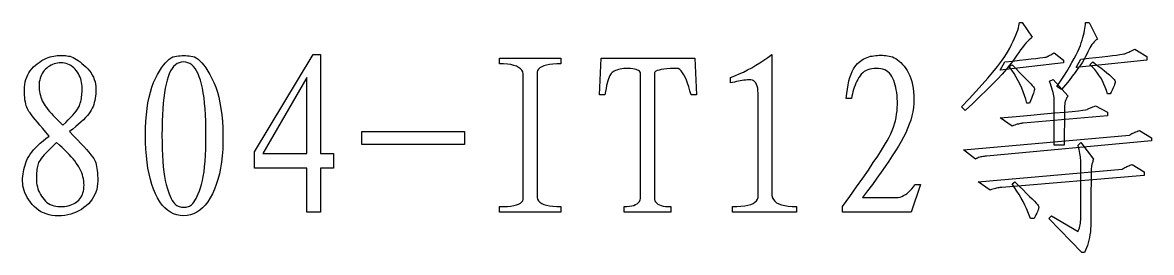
# Model space of a CAD drawing. Extents: x 0 to 420, y 0 to 297.
# Drawn here: x 83.03 to 104.66, y 16.81 to 21.22 of the extents above; entities that cross this region are included whole.
import ezdxf

# ---------------------------------------------------------------- set-up
doc = ezdxf.new("R2010")
doc.units = 0

msp = doc.modelspace()

# ---------------------------------------------------------------- linework, layer by layer
at = {"color": 7, "lineweight": 25}
for points in [[(102.046, 20.534), (102.001, 20.471), (101.946, 20.399), (101.879, 20.319), (101.801, 20.231), (101.712, 20.135), (101.611, 20.03), (101.499, 19.918), (101.376, 19.798), (101.242, 19.669), (101.096, 19.533), (101.026, 19.603), (101.168, 19.753), (101.299, 19.895), (101.419, 20.029), (101.528, 20.154), (101.626, 20.271), (101.713, 20.379), (101.788, 20.479), (101.853, 20.57), (101.906, 20.653), (101.949, 20.728), (101.984, 20.796), (102.015, 20.86), (102.043, 20.92), (102.067, 20.975), (102.087, 21.027), (102.104, 21.074), (102.117, 21.117), (102.126, 21.155), (102.132, 21.19), (102.133, 21.22), (102.186, 21.22), (102.38, 20.939), (102.351, 20.916), (102.321, 20.889), (102.29, 20.858), (102.259, 20.823), (102.226, 20.785), (102.192, 20.743), (102.157, 20.696), (102.121, 20.646), (102.084, 20.592)], [(102.854, 19.99), (102.922, 20.092), (102.985, 20.19), (103.042, 20.282), (103.095, 20.369), (103.142, 20.451), (103.184, 20.527), (103.221, 20.599), (103.254, 20.665), (103.281, 20.725), (103.302, 20.781), (103.321, 20.832), (103.337, 20.883), (103.352, 20.931), (103.364, 20.977), (103.375, 21.022), (103.384, 21.065), (103.39, 21.107), (103.395, 21.146), (103.398, 21.184), (103.399, 21.22), (103.469, 21.22), (103.628, 20.904), (103.607, 20.888), (103.586, 20.87), (103.565, 20.848), (103.545, 20.823), (103.524, 20.796), (103.504, 20.765), (103.484, 20.732), (103.464, 20.695), (103.445, 20.656), (103.425, 20.614), (103.403, 20.567), (103.375, 20.516), (103.341, 20.46), (103.302, 20.4), (103.256, 20.335), (103.205, 20.264), (103.148, 20.19), (103.085, 20.11), (103.016, 20.026), (102.942, 19.937)], [(83.923, 19.128), (84.003, 19.047), (84.077, 18.971), (84.143, 18.902), (84.202, 18.839), (84.254, 18.781), (84.299, 18.73), (84.337, 18.684), (84.367, 18.644), (84.39, 18.611), (84.406, 18.583), (84.418, 18.557), (84.428, 18.528), (84.437, 18.495), (84.445, 18.46), (84.452, 18.421), (84.458, 18.379), (84.462, 18.334), (84.465, 18.285), (84.467, 18.234), (84.467, 18.179), (84.465, 18.124), (84.459, 18.07), (84.448, 18.018), (84.432, 17.968), (84.413, 17.92), (84.388, 17.873), (84.36, 17.828), (84.327, 17.785), (84.289, 17.744), (84.248, 17.704), (84.203, 17.668), (84.156, 17.635), (84.107, 17.606), (84.056, 17.581), (84.004, 17.559), (83.949, 17.542), (83.893, 17.528), (83.834, 17.519), (83.774, 17.513), (83.712, 17.511), (83.65, 17.513), (83.59, 17.52), (83.534, 17.531), (83.48, 17.546), (83.428, 17.566), (83.379, 17.59), (83.333, 17.619), (83.29, 17.652), (83.249, 17.689), (83.211, 17.731), (83.176, 17.775), (83.144, 17.819), (83.116, 17.863), (83.092, 17.908), (83.072, 17.953), (83.056, 17.998), (83.043, 18.043), (83.033, 18.088), (83.028, 18.133), (83.026, 18.179), (83.027, 18.224), (83.03, 18.269), (83.035, 18.314), (83.042, 18.358), (83.05, 18.401), (83.061, 18.444), (83.073, 18.486), (83.088, 18.528), (83.104, 18.569), (83.123, 18.61), (83.144, 18.65), (83.17, 18.692), (83.201, 18.733), (83.235, 18.776), (83.274, 18.818), (83.318, 18.862), (83.366, 18.906), (83.418, 18.95), (83.475, 18.995), (83.536, 19.04), (83.472, 19.115), (83.413, 19.184), (83.359, 19.248), (83.311, 19.306), (83.268, 19.359), (83.23, 19.406), (83.197, 19.448), (83.17, 19.485), (83.148, 19.516), (83.132, 19.541), (83.118, 19.566), (83.106, 19.593), (83.096, 19.624), (83.087, 19.658), (83.079, 19.695), (83.072, 19.735), (83.068, 19.779), (83.064, 19.825), (83.062, 19.875), (83.061, 19.928), (83.063, 19.981), (83.068, 20.033), (83.077, 20.082), (83.089, 20.129), (83.105, 20.174), (83.124, 20.217), (83.147, 20.258), (83.174, 20.296), (83.204, 20.333), (83.237, 20.367), (83.272, 20.4), (83.307, 20.429), (83.342, 20.456), (83.378, 20.48), (83.413, 20.502), (83.448, 20.52), (83.483, 20.537), (83.518, 20.55), (83.553, 20.561), (83.589, 20.57), (83.623, 20.576), (83.657, 20.581), (83.691, 20.585), (83.724, 20.588), (83.756, 20.589), (83.787, 20.59), (83.817, 20.589), (83.847, 20.587), (83.876, 20.583), (83.905, 20.578), (83.934, 20.572), (83.963, 20.562), (83.994, 20.548), (84.026, 20.532), (84.059, 20.513), (84.093, 20.49), (84.128, 20.464), (84.164, 20.435), (84.201, 20.403), (84.239, 20.367), (84.276, 20.33), (84.309, 20.292), (84.338, 20.252), (84.363, 20.211), (84.384, 20.17), (84.401, 20.127), (84.415, 20.083), (84.425, 20.038), (84.43, 19.993), (84.432, 19.946), (84.431, 19.899), (84.429, 19.854), (84.424, 19.81), (84.418, 19.767), (84.41, 19.726), (84.401, 19.686), (84.389, 19.648), (84.376, 19.611), (84.361, 19.575), (84.344, 19.541), (84.324, 19.507), (84.299, 19.471), (84.27, 19.434), (84.235, 19.395), (84.195, 19.355), (84.15, 19.312), (84.101, 19.269), (84.046, 19.224), (83.987, 19.177)], [(86.656, 20.148), (86.694, 20.067), (86.729, 19.98), (86.76, 19.887), (86.787, 19.788), (86.81, 19.682), (86.829, 19.57), (86.844, 19.451), (86.856, 19.327), (86.863, 19.195), (86.867, 19.058), (86.866, 18.92), (86.862, 18.788), (86.852, 18.661), (86.839, 18.54), (86.821, 18.425), (86.798, 18.315), (86.771, 18.211), (86.74, 18.113), (86.705, 18.02), (86.665, 17.933), (86.621, 17.853), (86.575, 17.781), (86.526, 17.718), (86.475, 17.663), (86.421, 17.617), (86.364, 17.579), (86.305, 17.549), (86.243, 17.528), (86.178, 17.515), (86.111, 17.511), (86.044, 17.515), (85.98, 17.528), (85.919, 17.549), (85.861, 17.579), (85.806, 17.617), (85.753, 17.663), (85.704, 17.718), (85.658, 17.781), (85.615, 17.853), (85.575, 17.933), (85.538, 18.02), (85.505, 18.113), (85.476, 18.211), (85.451, 18.315), (85.43, 18.425), (85.412, 18.54), (85.399, 18.661), (85.389, 18.788), (85.383, 18.92), (85.382, 19.058), (85.383, 19.195), (85.389, 19.327), (85.399, 19.451), (85.412, 19.57), (85.43, 19.682), (85.451, 19.788), (85.476, 19.887), (85.505, 19.98), (85.538, 20.067), (85.575, 20.148), (85.613, 20.222), (85.652, 20.288), (85.689, 20.348), (85.727, 20.401), (85.764, 20.447), (85.801, 20.485), (85.837, 20.517), (85.873, 20.542), (85.909, 20.559), (85.944, 20.57), (85.979, 20.576), (86.014, 20.581), (86.049, 20.584), (86.083, 20.587), (86.118, 20.587), (86.152, 20.587), (86.186, 20.584), (86.22, 20.581), (86.253, 20.576), (86.287, 20.57), (86.321, 20.559), (86.355, 20.542), (86.39, 20.517), (86.426, 20.485), (86.463, 20.447), (86.5, 20.401), (86.538, 20.348), (86.576, 20.288), (86.616, 20.222)], [(88.739, 20.605), (88.739, 18.706), (88.985, 18.706), (88.985, 18.425), (88.739, 18.425), (88.739, 17.581), (88.475, 17.581), (88.475, 18.425), (87.473, 18.425), (87.473, 18.742), (88.598, 20.605)], [(97.124, 19.867), (97.122, 19.917), (97.117, 19.961), (97.109, 20), (97.097, 20.034), (97.082, 20.062), (97.064, 20.085), (97.042, 20.102), (97.017, 20.114), (96.988, 20.12), (96.957, 20.121), (96.923, 20.119), (96.889, 20.116), (96.854, 20.112), (96.819, 20.107), (96.783, 20.102), (96.747, 20.095), (96.71, 20.088), (96.673, 20.079), (96.635, 20.07), (96.596, 20.06), (96.596, 20.165), (96.68, 20.198), (96.763, 20.234), (96.845, 20.271), (96.925, 20.312), (97.005, 20.354), (97.084, 20.399), (97.161, 20.447), (97.238, 20.497), (97.313, 20.55), (97.387, 20.605), (97.387, 17.898), (97.398, 17.858), (97.418, 17.822), (97.445, 17.79), (97.48, 17.763), (97.524, 17.74), (97.575, 17.721), (97.635, 17.706), (97.702, 17.695), (97.778, 17.689), (97.862, 17.687), (97.862, 17.581), (96.632, 17.581), (96.632, 17.687), (96.719, 17.689), (96.797, 17.694), (96.868, 17.703), (96.93, 17.715), (96.983, 17.731), (97.028, 17.75), (97.065, 17.773), (97.093, 17.799), (97.112, 17.829), (97.124, 17.863)], [(99.128, 17.863), (99.813, 17.863), (99.848, 17.871), (99.882, 17.884), (99.915, 17.9), (99.948, 17.919), (99.98, 17.942), (100.011, 17.968), (100.042, 17.998), (100.072, 18.031), (100.101, 18.068), (100.13, 18.109), (100.235, 18.109), (100.059, 17.581), (98.741, 17.581), (98.741, 17.687), (98.883, 17.884), (99.013, 18.067), (99.132, 18.235), (99.239, 18.39), (99.334, 18.531), (99.418, 18.657), (99.49, 18.77), (99.551, 18.868), (99.6, 18.952), (99.637, 19.023), (99.667, 19.086), (99.694, 19.149), (99.718, 19.212), (99.739, 19.274), (99.756, 19.337), (99.77, 19.399), (99.781, 19.461), (99.789, 19.523), (99.794, 19.585), (99.796, 19.647), (99.795, 19.707), (99.792, 19.765), (99.788, 19.821), (99.782, 19.875), (99.774, 19.926), (99.764, 19.975), (99.753, 20.021), (99.739, 20.066), (99.724, 20.108), (99.708, 20.148), (99.689, 20.184), (99.667, 20.217), (99.642, 20.246), (99.615, 20.272), (99.585, 20.293), (99.552, 20.31), (99.516, 20.324), (99.477, 20.333), (99.436, 20.339), (99.391, 20.341), (99.347, 20.339), (99.305, 20.334), (99.265, 20.325), (99.228, 20.313), (99.194, 20.297), (99.161, 20.278), (99.132, 20.255), (99.104, 20.229), (99.08, 20.199), (99.057, 20.165), (99.037, 20.13), (99.018, 20.093), (99, 20.055), (98.984, 20.016), (98.969, 19.976), (98.956, 19.935), (98.944, 19.893), (98.934, 19.85), (98.924, 19.806), (98.917, 19.761), (98.811, 19.761), (98.823, 19.856), (98.836, 19.944), (98.851, 20.026), (98.867, 20.1), (98.886, 20.168), (98.906, 20.228), (98.928, 20.282), (98.952, 20.329), (98.977, 20.369), (99.005, 20.403), (99.033, 20.431), (99.062, 20.457), (99.091, 20.481), (99.121, 20.502), (99.152, 20.521), (99.183, 20.538), (99.214, 20.552), (99.246, 20.563), (99.279, 20.572), (99.312, 20.578), (99.345, 20.583), (99.379, 20.587), (99.412, 20.589), (99.444, 20.591), (99.477, 20.592), (99.509, 20.591), (99.542, 20.589), (99.574, 20.587), (99.606, 20.583), (99.637, 20.578), (99.669, 20.571), (99.701, 20.56), (99.732, 20.546), (99.764, 20.528), (99.796, 20.506), (99.827, 20.48), (99.859, 20.451), (99.89, 20.418), (99.922, 20.381), (99.954, 20.341), (99.984, 20.297), (100.011, 20.25), (100.034, 20.199), (100.055, 20.144), (100.072, 20.086), (100.087, 20.025), (100.098, 19.96), (100.106, 19.891), (100.11, 19.819), (100.112, 19.743), (100.11, 19.666), (100.102, 19.587), (100.09, 19.508), (100.073, 19.428), (100.05, 19.348), (100.023, 19.267), (99.991, 19.185), (99.954, 19.102), (99.913, 19.019), (99.866, 18.935), (99.814, 18.848), (99.758, 18.757), (99.696, 18.661), (99.63, 18.561), (99.558, 18.456), (99.482, 18.346), (99.401, 18.232), (99.315, 18.114), (99.224, 17.99)], [(101.852, 20.464), (102.003, 20.481), (102.138, 20.496), (102.257, 20.51), (102.361, 20.522), (102.45, 20.532), (102.523, 20.541), (102.581, 20.548), (102.623, 20.554), (102.65, 20.558), (102.661, 20.561), (102.665, 20.563), (102.672, 20.567), (102.681, 20.572), (102.692, 20.578), (102.705, 20.585), (102.72, 20.594), (102.737, 20.603), (102.756, 20.614), (102.778, 20.626), (102.801, 20.64), (102.977, 20.499), (102.977, 20.447), (101.764, 20.306)], [(104.577, 20.57), (104.577, 20.499), (103.223, 20.359), (103.311, 20.517), (103.462, 20.534), (103.598, 20.549), (103.719, 20.563), (103.826, 20.576), (103.918, 20.587), (103.995, 20.597), (104.057, 20.605), (104.104, 20.613), (104.137, 20.618), (104.155, 20.622), (104.166, 20.626), (104.18, 20.632), (104.194, 20.638), (104.211, 20.645), (104.23, 20.653), (104.25, 20.662), (104.272, 20.673), (104.296, 20.684), (104.321, 20.697), (104.348, 20.71)], [(83.799, 19.251), (83.853, 19.303), (83.902, 19.351), (83.947, 19.398), (83.987, 19.441), (84.021, 19.482), (84.052, 19.52), (84.077, 19.556), (84.098, 19.589), (84.114, 19.619), (84.125, 19.647), (84.133, 19.674), (84.14, 19.702), (84.147, 19.731), (84.153, 19.761), (84.158, 19.792), (84.162, 19.824), (84.165, 19.857), (84.167, 19.891), (84.168, 19.927), (84.169, 19.963), (84.167, 20), (84.164, 20.036), (84.158, 20.071), (84.15, 20.105), (84.14, 20.139), (84.127, 20.172), (84.113, 20.204), (84.095, 20.236), (84.076, 20.267), (84.054, 20.297), (84.031, 20.326), (84.006, 20.351), (83.98, 20.373), (83.953, 20.393), (83.925, 20.409), (83.895, 20.423), (83.864, 20.433), (83.832, 20.441), (83.799, 20.445), (83.764, 20.447), (83.73, 20.445), (83.696, 20.442), (83.664, 20.436), (83.632, 20.427), (83.602, 20.416), (83.572, 20.402), (83.544, 20.386), (83.517, 20.368), (83.491, 20.347), (83.465, 20.324), (83.442, 20.298), (83.421, 20.272), (83.403, 20.243), (83.387, 20.214), (83.373, 20.183), (83.362, 20.151), (83.354, 20.117), (83.347, 20.082), (83.344, 20.045), (83.342, 20.007), (83.343, 19.969), (83.346, 19.931), (83.351, 19.894), (83.358, 19.858), (83.367, 19.823), (83.377, 19.788), (83.39, 19.754), (83.404, 19.72), (83.421, 19.688), (83.439, 19.656), (83.46, 19.623), (83.484, 19.589), (83.512, 19.553), (83.543, 19.515), (83.578, 19.475), (83.615, 19.434), (83.656, 19.391), (83.701, 19.346), (83.748, 19.3)], [(85.795, 18.047), (85.814, 17.988), (85.834, 17.935), (85.854, 17.886), (85.875, 17.843), (85.896, 17.805), (85.917, 17.773), (85.939, 17.746), (85.961, 17.724), (85.983, 17.707), (86.006, 17.696), (86.028, 17.688), (86.051, 17.682), (86.073, 17.677), (86.096, 17.675), (86.118, 17.674), (86.139, 17.675), (86.161, 17.677), (86.183, 17.682), (86.204, 17.688), (86.225, 17.696), (86.246, 17.707), (86.267, 17.724), (86.289, 17.746), (86.31, 17.773), (86.331, 17.805), (86.352, 17.843), (86.373, 17.886), (86.394, 17.935), (86.415, 17.988), (86.436, 18.047), (86.456, 18.113), (86.474, 18.186), (86.49, 18.267), (86.504, 18.357), (86.515, 18.454), (86.525, 18.559), (86.532, 18.672), (86.537, 18.792), (86.541, 18.921), (86.542, 19.058), (86.541, 19.195), (86.537, 19.325), (86.532, 19.448), (86.525, 19.564), (86.515, 19.673), (86.504, 19.775), (86.49, 19.87), (86.474, 19.958), (86.456, 20.039), (86.436, 20.113), (86.414, 20.179), (86.389, 20.239), (86.363, 20.292), (86.334, 20.338), (86.302, 20.376), (86.268, 20.408), (86.233, 20.433), (86.194, 20.45), (86.154, 20.461), (86.111, 20.464), (86.068, 20.461), (86.028, 20.45), (85.99, 20.433), (85.955, 20.408), (85.922, 20.376), (85.892, 20.338), (85.864, 20.292), (85.838, 20.239), (85.815, 20.179), (85.795, 20.113), (85.776, 20.039), (85.76, 19.958), (85.745, 19.87), (85.733, 19.775), (85.722, 19.673), (85.713, 19.564), (85.707, 19.448), (85.702, 19.325), (85.699, 19.195), (85.698, 19.058), (85.699, 18.921), (85.702, 18.792), (85.707, 18.672), (85.713, 18.559), (85.722, 18.454), (85.733, 18.357), (85.745, 18.267), (85.76, 18.186), (85.776, 18.113)], [(92.887, 20.271), (92.887, 17.863), (92.898, 17.829), (92.917, 17.799), (92.943, 17.773), (92.977, 17.75), (93.019, 17.731), (93.069, 17.715), (93.126, 17.703), (93.191, 17.694), (93.264, 17.689), (93.344, 17.687), (93.344, 17.581), (92.167, 17.581), (92.167, 17.687), (92.247, 17.688), (92.32, 17.692), (92.385, 17.699), (92.442, 17.709), (92.492, 17.722), (92.534, 17.737), (92.568, 17.756), (92.594, 17.777), (92.613, 17.801), (92.624, 17.827), (92.624, 20.236), (92.613, 20.272), (92.594, 20.305), (92.568, 20.334), (92.534, 20.359), (92.492, 20.381), (92.442, 20.398), (92.385, 20.412), (92.32, 20.421), (92.247, 20.427), (92.167, 20.429), (92.167, 20.534), (93.344, 20.534), (93.344, 20.429), (93.264, 20.427), (93.191, 20.423), (93.126, 20.415), (93.069, 20.404), (93.019, 20.389), (92.977, 20.372), (92.943, 20.351), (92.917, 20.328), (92.898, 20.301)], [(95.594, 20.341), (95.514, 20.34), (95.441, 20.338), (95.376, 20.333), (95.319, 20.327), (95.269, 20.319), (95.227, 20.309), (95.193, 20.298), (95.167, 20.285), (95.148, 20.27), (95.137, 20.253), (95.137, 17.827), (95.147, 17.801), (95.161, 17.777), (95.181, 17.756), (95.205, 17.737), (95.234, 17.722), (95.268, 17.709), (95.307, 17.699), (95.351, 17.692), (95.4, 17.688), (95.454, 17.687), (95.454, 17.581), (94.557, 17.581), (94.557, 17.687), (94.611, 17.688), (94.66, 17.693), (94.704, 17.701), (94.743, 17.712), (94.777, 17.726), (94.806, 17.744), (94.83, 17.764), (94.85, 17.788), (94.864, 17.815), (94.874, 17.845), (94.874, 20.253), (94.865, 20.27), (94.851, 20.285), (94.834, 20.298), (94.812, 20.309), (94.786, 20.319), (94.756, 20.327), (94.721, 20.333), (94.682, 20.338), (94.64, 20.34), (94.592, 20.341), (94.552, 20.337), (94.514, 20.332), (94.479, 20.325), (94.446, 20.317), (94.417, 20.308), (94.39, 20.298), (94.366, 20.286), (94.345, 20.274), (94.327, 20.26), (94.311, 20.244), (94.297, 20.226), (94.284, 20.203), (94.271, 20.174), (94.258, 20.14), (94.245, 20.102), (94.233, 20.058), (94.221, 20.009), (94.21, 19.955), (94.199, 19.896), (94.188, 19.831), (94.083, 19.831), (94.118, 20.534), (95.911, 20.534), (95.946, 19.831), (95.84, 19.831), (95.819, 19.912), (95.797, 19.987), (95.774, 20.054), (95.75, 20.115), (95.726, 20.17), (95.701, 20.217), (95.676, 20.258), (95.649, 20.293), (95.622, 20.32)], [(101.993, 20.411), (102.073, 20.331), (102.145, 20.258), (102.209, 20.193), (102.264, 20.136), (102.311, 20.086), (102.35, 20.044), (102.381, 20.01), (102.403, 19.984), (102.418, 19.965), (102.423, 19.954), (102.424, 19.945), (102.422, 19.932), (102.418, 19.914), (102.412, 19.893), (102.404, 19.867), (102.393, 19.836), (102.38, 19.802), (102.364, 19.763), (102.347, 19.72), (102.327, 19.673), (102.274, 19.673), (102.255, 19.747), (102.233, 19.819), (102.207, 19.891), (102.178, 19.963), (102.147, 20.034), (102.112, 20.103), (102.074, 20.173), (102.032, 20.241), (101.988, 20.309), (101.94, 20.376)], [(103.54, 20.464), (103.62, 20.404), (103.692, 20.348), (103.756, 20.298), (103.811, 20.253), (103.858, 20.214), (103.897, 20.179), (103.928, 20.15), (103.95, 20.127), (103.964, 20.108), (103.97, 20.095), (103.971, 20.083), (103.969, 20.068), (103.965, 20.051), (103.959, 20.03), (103.951, 20.007), (103.94, 19.981), (103.927, 19.952), (103.911, 19.921), (103.894, 19.886), (103.874, 19.849), (103.821, 19.849), (103.802, 19.915), (103.779, 19.978), (103.754, 20.04), (103.725, 20.099), (103.694, 20.157), (103.659, 20.212), (103.62, 20.265), (103.579, 20.316), (103.535, 20.365), (103.487, 20.411)], [(88.475, 18.706), (88.475, 20.165), (87.632, 18.706)], [(102.801, 18.865), (102.801, 19.726), (102.801, 19.752), (102.798, 19.78), (102.794, 19.811), (102.787, 19.844), (102.779, 19.88), (102.77, 19.918), (102.758, 19.958), (102.745, 20.002), (102.73, 20.047), (102.714, 20.095), (102.784, 20.13), (103.065, 19.814), (103.055, 19.797), (103.046, 19.78), (103.037, 19.764), (103.03, 19.749), (103.023, 19.735), (103.018, 19.721), (103.013, 19.708), (103.009, 19.696), (103.006, 19.684), (103.004, 19.673), (103.002, 19.656), (103, 19.624), (102.999, 19.578), (102.998, 19.518), (102.997, 19.445), (102.996, 19.357), (102.996, 19.255), (102.995, 19.139), (102.995, 19.009), (102.995, 18.865)], [(103.821, 19.427), (102.204, 19.286), (102.189, 19.286), (102.173, 19.284), (102.155, 19.282), (102.136, 19.278), (102.116, 19.273), (102.094, 19.267), (102.071, 19.261), (102.046, 19.253), (102.02, 19.244), (101.993, 19.234), (101.764, 19.392), (102.075, 19.419), (102.354, 19.443), (102.6, 19.465), (102.815, 19.485), (102.997, 19.502), (103.147, 19.516), (103.265, 19.528), (103.351, 19.538), (103.404, 19.545), (103.425, 19.55), (103.432, 19.554), (103.441, 19.559), (103.452, 19.564), (103.465, 19.57), (103.48, 19.576), (103.498, 19.584), (103.518, 19.592), (103.541, 19.601), (103.565, 19.61), (103.592, 19.62), (103.821, 19.497)], [(89.53, 19.128), (91.499, 19.128), (91.499, 18.882), (89.53, 18.882)], [(101.29, 18.601), (101.061, 18.777), (104.243, 19.058), (104.257, 19.068), (104.273, 19.078), (104.29, 19.088), (104.308, 19.097), (104.326, 19.106), (104.346, 19.115), (104.367, 19.123), (104.389, 19.131), (104.412, 19.139), (104.436, 19.146), (104.665, 19.005), (104.665, 18.952), (101.501, 18.654), (101.48, 18.653), (101.458, 18.652), (101.437, 18.649), (101.416, 18.645), (101.395, 18.64), (101.374, 18.635), (101.353, 18.628), (101.332, 18.62), (101.311, 18.611)], [(83.676, 18.917), (83.619, 18.863), (83.567, 18.812), (83.52, 18.764), (83.478, 18.72), (83.441, 18.68), (83.41, 18.643), (83.383, 18.61), (83.361, 18.58), (83.345, 18.553), (83.334, 18.531), (83.325, 18.509), (83.318, 18.485), (83.311, 18.459), (83.306, 18.431), (83.301, 18.401), (83.297, 18.369), (83.294, 18.336), (83.291, 18.3), (83.29, 18.262), (83.29, 18.223), (83.291, 18.183), (83.295, 18.144), (83.301, 18.105), (83.309, 18.067), (83.32, 18.03), (83.334, 17.993), (83.35, 17.957), (83.368, 17.922), (83.389, 17.888), (83.413, 17.854), (83.438, 17.822), (83.465, 17.794), (83.494, 17.769), (83.525, 17.747), (83.558, 17.729), (83.592, 17.714), (83.628, 17.702), (83.666, 17.694), (83.705, 17.688), (83.747, 17.687), (83.788, 17.688), (83.828, 17.691), (83.865, 17.696), (83.901, 17.704), (83.936, 17.713), (83.968, 17.725), (83.999, 17.739), (84.028, 17.754), (84.055, 17.772), (84.081, 17.792), (84.104, 17.814), (84.125, 17.838), (84.143, 17.864), (84.159, 17.892), (84.173, 17.922), (84.184, 17.954), (84.193, 17.987), (84.199, 18.023), (84.203, 18.06), (84.204, 18.1), (84.203, 18.14), (84.199, 18.18), (84.193, 18.22), (84.184, 18.259), (84.173, 18.298), (84.159, 18.336), (84.143, 18.374), (84.125, 18.412), (84.104, 18.45), (84.081, 18.487), (84.055, 18.524), (84.025, 18.563), (83.993, 18.603), (83.957, 18.644), (83.918, 18.687), (83.876, 18.73), (83.831, 18.775), (83.783, 18.821), (83.731, 18.869)], [(103.513, 18.443), (103.512, 18.419), (103.51, 18.375), (103.509, 18.312), (103.508, 18.229), (103.507, 18.126), (103.506, 18.004), (103.505, 17.862), (103.505, 17.7), (103.505, 17.519), (103.505, 17.318), (103.5, 17.259), (103.494, 17.202), (103.486, 17.146), (103.476, 17.093), (103.465, 17.041), (103.452, 16.991), (103.437, 16.942), (103.42, 16.896), (103.402, 16.851), (103.382, 16.808), (103.329, 16.808), (102.696, 17.458), (102.749, 17.511), (103.258, 17.212), (103.268, 17.234), (103.277, 17.258), (103.285, 17.283), (103.292, 17.311), (103.298, 17.34), (103.303, 17.37), (103.306, 17.403), (103.309, 17.437), (103.311, 17.473), (103.311, 17.511), (103.311, 18.531), (103.311, 18.556), (103.309, 18.583), (103.306, 18.612), (103.303, 18.643), (103.298, 18.676), (103.292, 18.71), (103.285, 18.746), (103.277, 18.784), (103.268, 18.823), (103.258, 18.865), (103.311, 18.917), (103.557, 18.601), (103.551, 18.583), (103.544, 18.566), (103.539, 18.55), (103.533, 18.533), (103.529, 18.517), (103.525, 18.502), (103.521, 18.486), (103.518, 18.472), (103.515, 18.457)], [(101.342, 18.161), (104.102, 18.408), (104.12, 18.418), (104.138, 18.428), (104.157, 18.438), (104.175, 18.447), (104.194, 18.456), (104.214, 18.464), (104.234, 18.473), (104.254, 18.481), (104.275, 18.488), (104.296, 18.495), (104.524, 18.355), (104.524, 18.284), (101.799, 18.056), (101.781, 18.055), (101.762, 18.054), (101.742, 18.051), (101.721, 18.048), (101.698, 18.043), (101.675, 18.037), (101.651, 18.03), (101.625, 18.022), (101.599, 18.013), (101.571, 18.003)], [(102.344, 17.458), (102.322, 17.522), (102.297, 17.586), (102.268, 17.651), (102.238, 17.717), (102.204, 17.784), (102.167, 17.851), (102.128, 17.919), (102.086, 17.987), (102.041, 18.056), (101.993, 18.126), (102.046, 18.161), (102.129, 18.081), (102.204, 18.008), (102.271, 17.942), (102.33, 17.884), (102.38, 17.834), (102.421, 17.791), (102.454, 17.756), (102.479, 17.728), (102.495, 17.708), (102.503, 17.696), (102.505, 17.685), (102.505, 17.672), (102.502, 17.656), (102.497, 17.637), (102.489, 17.614), (102.479, 17.589), (102.467, 17.561), (102.452, 17.53), (102.435, 17.495), (102.415, 17.458)]]:
    msp.add_lwpolyline(points, close=True, dxfattribs=at)

doc.saveas('drawing.dxf')
